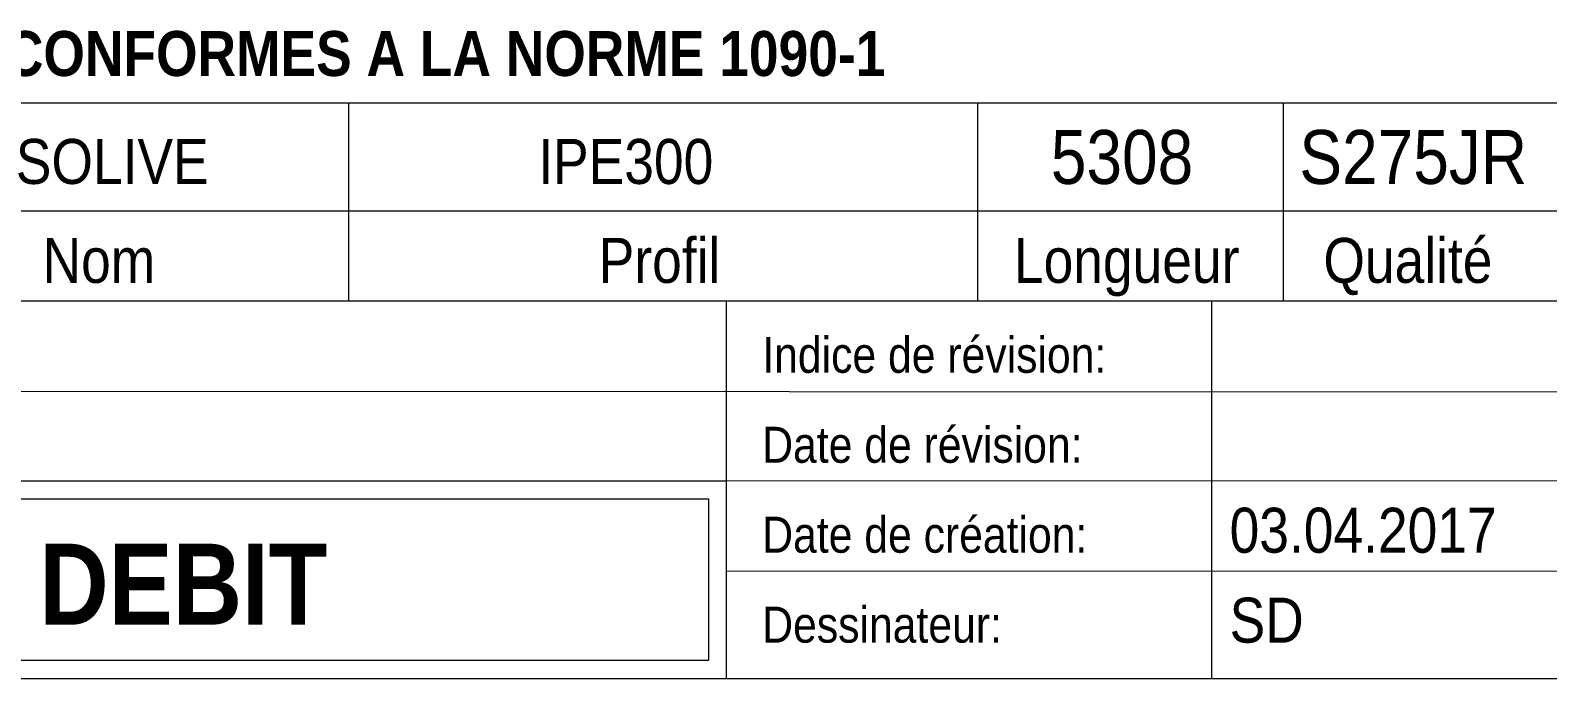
# Model space of a CAD drawing. Header units: millimetres. Extents: x 2 to 287, y 5 to 195.
# Drawn here: x 142.3 to 226.7, y 5 to 41 of the extents above; entities that cross this region are included whole.
import ezdxf

# ---------------------------------------------------------------- set-up
doc = ezdxf.new("R2010")
doc.units = ezdxf.units.MM
doc.layers.add('Autre type objet', color=1, linetype='Continuous', lineweight=0)
doc.layers.add('Feuille dessin', color=5, linetype='Continuous', lineweight=0)
doc.styles.add('ARIAL', font='ARIAL.TTF')
doc.styles.add('ARIAL_BOLD', font='ARIALBD.TTF')

# ---------------------------------------------------------------- blocks, each defined once
blk = doc.blocks.new('*A15')
at = {"layer": 'Feuille dessin', "linetype": 'Continuous', "lineweight": 0}
blk.add_line((5, 5), (282, 5), dxfattribs=at)
blk = doc.blocks.new('*A18')
at = {"layer": 'Autre type objet', "linetype": 'Continuous', "lineweight": 0}
for p, q in [((92, 37), (282, 37)), ((160, 31), (160, 37)), ((195, 31), (195, 37)), ((212, 31), (212, 37)), ((92, 31), (282, 31)), ((160, 26), (160, 31)), ((195, 26), (195, 31)), ((212, 26), (212, 31)), ((92, 26), (282, 26)), ((181, 26), (181, 5)), ((208, 26), (208, 5)), ((92, 21), (241.327069, 20.935451)), ((92, 16), (181, 16)), ((181, 16), (241.297815, 16.021151)), ((93, 15), (180, 15)), ((180, 15), (180, 6)), ((181, 11), (241.217807, 10.969512)), ((180, 6), (93, 6)), ((92, 5), (282, 5))]:
    blk.add_line(p, q, dxfattribs=at)
at = {"layer": 'Autre type objet', "width": 0.85}
for s, height, style, p in [('TOLERANCES ESSENTIELLES CONFORMES A LA NORME 1090-1', 2.5, 'ARIAL_BOLD', (96.5, 38.5)), ('5308', 3, 'ARIAL', (199.053223, 32.5)), ('S275JR', 3, 'ARIAL', (212.880127, 32.5)), ('SOLIVE', 2.5, 'ARIAL', (141.474609, 32.5)), ('IPE300', 2.5, 'ARIAL', (170.538574, 32.5)), ('Profil', 2.5, 'ARIAL', (173.903564, 27)), ('Qualité', 2.5, 'ARIAL', (214.218018, 27)), ('Nom', 2.5, 'ARIAL', (142.961426, 27)), ('Longueur', 2.5, 'ARIAL', (197, 27)), ('Indice de révision:', 2, 'ARIAL', (183, 22)), ('Date de révision:', 2, 'ARIAL', (183, 17)), ('03.04.2017', 2.5, 'ARIAL', (209, 12)), ('Date de création:', 2, 'ARIAL', (183, 12)), ('CROQUIS   DE  DEBIT', 4.5, 'ARIAL_BOLD', (103, 8)), ('SD', 2.5, 'ARIAL', (209, 7)), ('Dessinateur:', 2, 'ARIAL', (183, 7))]:
    blk.add_text(s, height=height, dxfattribs=dict(at, style=style)).set_placement(p)

msp = doc.modelspace()

# ---------------------------------------------------------------- block references
at = {"lineweight": 0}
for name in ['*A15', '*A18']:
    msp.add_blockref(name, (0, 0), dxfattribs=at)

doc.saveas('drawing.dxf')
